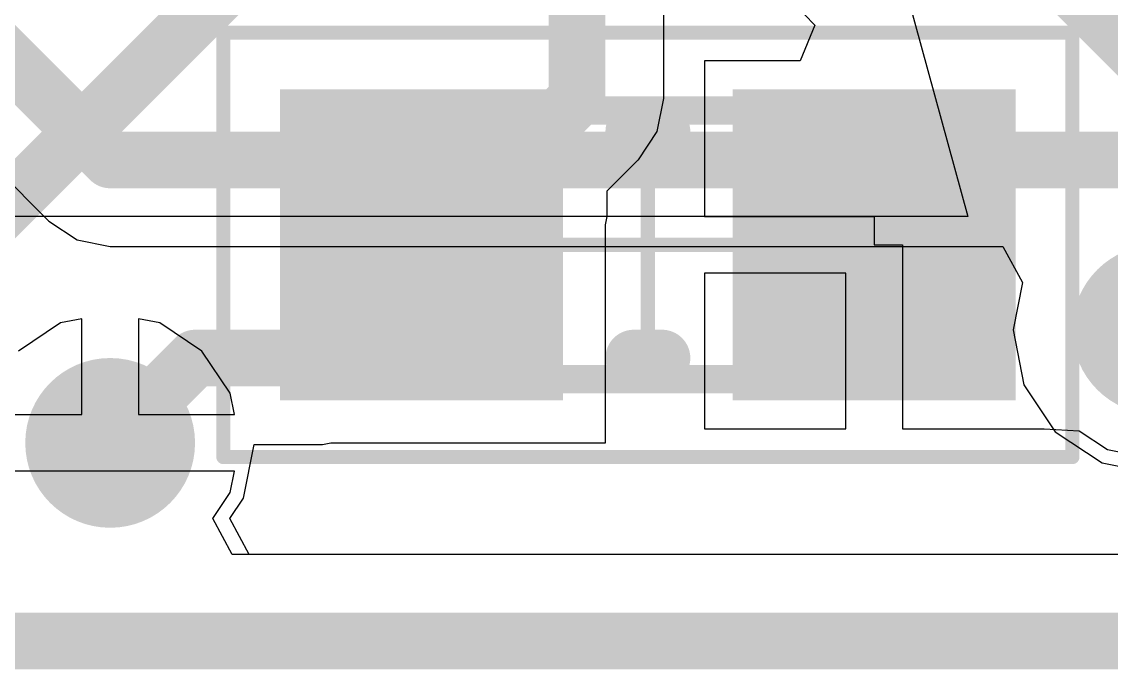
# Model space of a CAD drawing. Header units: inches. Extents: x -0.1 to 84.5, y -0.1 to 23.7.
# Drawn here: x 26.588 to 30.437, y -0.1 to 2.189 of the extents above; entities that cross this region are included whole.
import ezdxf

# ---------------------------------------------------------------- set-up
doc = ezdxf.new("R2010")
doc.units = ezdxf.units.IN
for name, color, linetype in [('Bottom 3D Body', 56, 'Continuous'), ('Bottom Courtyard', 56, 'Continuous'), ('Bottom Layer', 5, 'Continuous'), ('Bottom Overlay', 54, 'Continuous'), ('Bottom Paste', 16, 'Continuous'), ('Bottom Solder', 6, 'Continuous'), ('Keep-Out Layer', 6, 'Continuous'), ('Top Layer', 1, 'Continuous'), ('Top Overlay', 2, 'Continuous'), ('Via Holes', 16, 'Continuous')]:
    doc.layers.add(name, color=color, linetype=linetype)

# ---------------------------------------------------------------- blocks, each defined once
blk = doc.blocks.new('CAPC0603_1608_55_N_B_104')
at = {"layer": 'Bottom Layer'}
for points in [[(-0.34999549, 0.49999011), (-0.34999549, -0.50001043), (-1.24999623, -0.50001043), (-1.24999623, 0.49999011)], [(1.25000131, 0.49999011), (1.25000131, -0.50001043), (0.35000057, -0.50001043), (0.35000057, 0.49999011)]]:
    blk.add_hatch(color=5, dxfattribs=at).paths.add_polyline_path(points)
at = {"layer": 'Bottom Paste'}
for points in [[(-0.34999549, 0.49999011), (-0.34999549, -0.50001043), (-1.24999623, -0.50001043), (-1.24999623, 0.49999011)], [(1.25000131, 0.49999011), (1.25000131, -0.50001043), (0.35000057, -0.50001043), (0.35000057, 0.49999011)]]:
    blk.add_hatch(color=16, dxfattribs=at).paths.add_polyline_path(points)
at = {"layer": 'Bottom Solder'}
for points in [[(-0.29999559, 0.5499900099999999), (-0.29999559, -0.55001033), (-1.29999613, -0.55001033), (-1.29999613, 0.5499900099999999)], [(1.30000121, 0.5499900099999999), (1.30000121, -0.55001033), (0.30000067, -0.55001033), (0.30000067, 0.5499900099999999)]]:
    blk.add_hatch(color=6, dxfattribs=at).paths.add_polyline_path(points)
at = {"layer": 'Bottom 3D Body'}
for points in [[(-0.8749766599999999, 0.4750206399999999, 0.0999998, 0.0999998, 0), (-0.8749766599999999, -0.4749901599999999, 0.0999998, 0.0999998, 0)], [(0.8749817400000001, 0.4750206399999999, 0.0999998, 0.0999998, 0), (-0.8749766599999999, 0.4750206399999999, 0.0999998, 0.0999998, 0)], [(0.8749817400000001, 0.4750206399999999, 0.0999998, 0.0999998, 0), (0.8749817400000001, -0.4749901599999999, 0.0999998, 0.0999998, 0)], [(0.8749817400000001, -0.4749901599999999, 0.0999998, 0.0999998, 0), (-0.8749766599999999, -0.4749901599999999, 0.0999998, 0.0999998, 0)]]:
    blk.add_lwpolyline(points, format="xyseb", dxfattribs=at)
for points in [[(-0.89997534, 0.4750206399999999, 0.0499999, 0.0499999, 1), (-0.8499779799999999, 0.4750206399999999, 0.0499999, 0.0499999, 1)], [(-0.89997534, 0.4750206399999999, 0.0499999, 0.0499999, 1), (-0.8499779799999999, 0.4750206399999999, 0.0499999, 0.0499999, 1)], [(0.8499830599999999, 0.4750206399999999, 0.0499999, 0.0499999, 1), (0.8999804199999999, 0.4750206399999999, 0.0499999, 0.0499999, 1)], [(0.8499830599999999, 0.4750206399999999, 0.0499999, 0.0499999, 1), (0.8999804199999999, 0.4750206399999999, 0.0499999, 0.0499999, 1)], [(-0.89997534, -0.4749901599999999, 0.0499999, 0.0499999, 1), (-0.8499779799999999, -0.4749901599999999, 0.0499999, 0.0499999, 1)], [(-0.89997534, -0.4749901599999999, 0.0499999, 0.0499999, 1), (-0.8499779799999999, -0.4749901599999999, 0.0499999, 0.0499999, 1)], [(0.8499830599999999, -0.4749901599999999, 0.0499999, 0.0499999, 1), (0.8999804199999999, -0.4749901599999999, 0.0499999, 0.0499999, 1)], [(0.8499830599999999, -0.4749901599999999, 0.0499999, 0.0499999, 1), (0.8999804199999999, -0.4749901599999999, 0.0499999, 0.0499999, 1)]]:
    blk.add_lwpolyline(points, format="xyseb", close=True, dxfattribs=at)
at = {"layer": 'Bottom Courtyard'}
for points in [[(1.50002494, 0.75000104, 0.0499999, 0.0499999, 0), (-1.50001986, 0.75000104, 0.0499999, 0.0499999, 0)], [(-1.50001986, 0.75000104, 0.0499999, 0.0499999, 0), (-1.50001986, -0.75002136, 0.0499999, 0.0499999, 0)], [(1.50002494, 0.75000104, 0.0499999, 0.0499999, 0), (1.50002494, -0.75002136, 0.0499999, 0.0499999, 0)], [(2.54e-06, 0.4750206399999999, 0.0499999, 0.0499999, 0), (2.54e-06, -0.4749901599999999, 0.0499999, 0.0499999, 0)], [(0.47498254, -1.016e-05, 0.0499999, 0.0499999, 0), (-0.4749774599999999, -1.016e-05, 0.0499999, 0.0499999, 0)], [(1.50002494, -0.75002136, 0.0499999, 0.0499999, 0), (-1.50001986, -0.75002136, 0.0499999, 0.0499999, 0)]]:
    blk.add_lwpolyline(points, format="xyseb", dxfattribs=at)
for points in [[(-1.5125192, 0.75000104, 0.02499868, 0.02499868, 1), (-1.48752052, 0.75000104, 0.02499868, 0.02499868, 1)], [(-1.5125192, 0.75000104, 0.02499868, 0.02499868, 1), (-1.48752052, 0.75000104, 0.02499868, 0.02499868, 1)], [(1.4875256, 0.75000104, 0.02499868, 0.02499868, 1), (1.51252428, 0.75000104, 0.02499868, 0.02499868, 1)], [(1.4875256, 0.75000104, 0.02499868, 0.02499868, 1), (1.51252428, 0.75000104, 0.02499868, 0.02499868, 1)], [(-0.0124968, 0.4750206399999999, 0.02499868, 0.02499868, 1), (0.01250188, 0.4750206399999999, 0.02499868, 0.02499868, 1)], [(-0.4874768, -1.016e-05, 0.02499868, 0.02499868, 1), (-0.46247812, -1.016e-05, 0.02499868, 0.02499868, 1)], [(0.4624831999999999, -1.016e-05, 0.02499868, 0.02499868, 1), (0.48748188, -1.016e-05, 0.02499868, 0.02499868, 1)], [(-0.0124968, -0.4749901599999999, 0.02499868, 0.02499868, 1), (0.01250188, -0.4749901599999999, 0.02499868, 0.02499868, 1)], [(-1.5125192, -0.75002136, 0.02499868, 0.02499868, 1), (-1.48752052, -0.75002136, 0.02499868, 0.02499868, 1)], [(-1.5125192, -0.75002136, 0.02499868, 0.02499868, 1), (-1.48752052, -0.75002136, 0.02499868, 0.02499868, 1)], [(1.4875256, -0.75002136, 0.02499868, 0.02499868, 1), (1.51252428, -0.75002136, 0.02499868, 0.02499868, 1)], [(1.4875256, -0.75002136, 0.02499868, 0.02499868, 1), (1.51252428, -0.75002136, 0.02499868, 0.02499868, 1)]]:
    blk.add_lwpolyline(points, format="xyseb", close=True, dxfattribs=at)
at = {"layer": 'Bottom Overlay'}
for points in [[(0.04998974, 0.39998904, 0.1999996, 0.1999996, 0), (-0.04998465999999999, 0.39998904, 0.1999996, 0.1999996, 0)], [(0.04998974, -0.40000936, 0.1999996, 0.1999996, 0), (-0.04998465999999999, -0.40000936, 0.1999996, 0.1999996, 0)]]:
    blk.add_lwpolyline(points, format="xyseb", dxfattribs=at)
for points in [[(-0.09998455999999999, 0.39998904, 0.0999998, 0.0999998, 1), (1.524e-05, 0.39998904, 0.0999998, 0.0999998, 1)], [(-1.016e-05, 0.39998904, 0.0999998, 0.0999998, 1), (0.09998964, 0.39998904, 0.0999998, 0.0999998, 1)], [(-0.09998455999999999, -0.40000936, 0.0999998, 0.0999998, 1), (1.524e-05, -0.40000936, 0.0999998, 0.0999998, 1)], [(-1.016e-05, -0.40000936, 0.0999998, 0.0999998, 1), (0.09998964, -0.40000936, 0.0999998, 0.0999998, 1)]]:
    blk.add_lwpolyline(points, format="xyseb", close=True, dxfattribs=at)

msp = doc.modelspace()

# ---------------------------------------------------------------- hatches: boundary and pattern name
at = {"layer": 'Bottom Layer'}
h = msp.add_hatch(color=5, dxfattribs=at)
edge = h.paths.add_edge_path()
edge.add_arc((30.59999976, 1.10000034), 0.2999994, 0, 360)
h = msp.add_hatch(color=5, dxfattribs=at)
edge = h.paths.add_edge_path()
edge.add_arc((26.89999954, 0.7000011399999999), 0.2999994, 0, 360)
at = {"layer": 'Top Layer'}
h = msp.add_hatch(color=1, dxfattribs=at)
edge = h.paths.add_edge_path()
edge.add_arc((30.59999976, 1.10000034), 0.2999994, 0, 360)
h = msp.add_hatch(color=1, dxfattribs=at)
edge = h.paths.add_edge_path()
edge.add_arc((26.89999954, 0.7000011399999999), 0.2999994, 0, 360)
at = {"layer": 'Via Holes'}
h = msp.add_hatch(color=7, dxfattribs=at)
edge = h.paths.add_edge_path()
edge.add_arc((26.89999954, 0.7000011399999999), 0.1499997, 0, 360)

# ---------------------------------------------------------------- linework, layer by layer
at = {"layer": 'Bottom Layer'}
for p, q in [((28.85587574, 1.91718184), (28.85587574, 2.26765612)), ((29.35284198, 2.21457774), (29.39041112, 2.1770086)), ((29.39041112, 2.1770086), (29.33780518, 2.0500086)), ((29.33780518, 2.0500086), (28.99999788, 2.0500086)), ((28.99999788, 2.0500086), (28.99999788, 1.50001224)), ((28.83259156, 1.80011578), (28.85587828, 1.91716914)), ((28.85587828, 1.91716914), (28.85587574, 1.91718184)), ((28.7662874, 1.70088052), (28.83259156, 1.80011578)), ((28.65587614, 1.59046926), (28.76627978, 1.70087544)), ((28.76627978, 1.70087544), (28.7662874, 1.70088052)), ((28.65587614, 1.49999954), (28.65587614, 1.59046926)), ((28.64999858, 1.47045172), (28.65587614, 1.49999954)), ((28.64999858, 0.7000113), (28.64999858, 1.47045172)), ((28.99999788, 1.50001224), (29.59999414, 1.50001224)), ((29.59999414, 1.50001224), (29.59999414, 1.40001244)), ((29.59999414, 1.40001244), (29.69999394, 1.40001244)), ((29.69999394, 1.40001244), (29.69999394, 0.7500111999999999)), ((29.49999434, 1.30001264), (28.99999788, 1.30001264)), ((28.99999788, 1.30001264), (28.99999788, 0.7500111999999999)), ((29.49999434, 0.7500111999999999), (29.49999434, 1.30001264)), ((28.99999788, 0.7500111999999999), (29.49999434, 0.7500111999999999)), ((29.69999394, 0.7500111999999999), (30.1999904, 0.7500111999999999)), ((30.1999904, 0.7500111999999999), (30.19999547999999, 0.75000612)), ((30.19999547999999, 0.75000612), (30.19999547999999, 0.75000866)), ((30.19999547999999, 0.75000866), (30.32414052, 0.7431151)), ((30.32414052, 0.7431151), (30.42441972, 0.6761098999999999)), ((27.3709892, 0.50491136), (27.40862692, 0.6941312)), ((27.40862692, 0.6941312), (27.64998534, 0.6941312)), ((27.64998534, 0.6941312), (27.64999804, 0.69412866)), ((27.64999804, 0.69412866), (27.67956872, 0.7000113)), ((27.67956872, 0.7000113), (28.64999858, 0.7000113)), ((30.42441972, 0.6761098999999999), (30.49999996, 0.66107564)), ((27.32285874, 0.43287696), (27.3709892, 0.50491136)), ((27.39074024, 0.30587696), (27.32285874, 0.43287696)), ((31.69561098, 0.30587696), (27.39074024, 0.30587696))]:
    msp.add_line(p, q, dxfattribs=at)
for points in [[(28.54999878, 1.91716914, 0.1999996, 0.1999996, 0), (28.54999878, 3.17500254, 0.1999996, 0.1999996, 0)], [(25.4999998, 0.499999, 0.1999996, 0.1999996, 0), (27.30000128, 2.30000048, 0.1999996, 0.1999996, 0)], [(30.3000029, 2.29999794, 0.1999996, 0.1999996, 0), (32.10000184, 0.499999, 0.1999996, 0.1999996, 0)], [(28.43284128, 1.80001164, 0.1999996, 0.1999996, 0), (28.54999878, 1.91716914, 0.1999996, 0.1999996, 0)], [(28.34999918, 1.8000091, 0.1999996, 0.1999996, 0), (28.35000172, 1.80001164, 0.1999996, 0.1999996, 0)], [(28.34999918, 1.49999954, 0.1999996, 0.1999996, 0), (28.34999918, 1.8000091, 0.1999996, 0.1999996, 0)], [(28.35000172, 1.80001164, 0.1999996, 0.1999996, 0), (28.43284128, 1.80001164, 0.1999996, 0.1999996, 0)], [(27.99999988, 1.35001, 0.1999996, 0.1999996, 0), (27.99999988, 1.4000099, 0.1999996, 0.1999996, 0)], [(27.64999804, 1.00000816, 0.1999996, 0.1999996, 0), (27.99999988, 1.35001, 0.1999996, 0.1999996, 0)], [(26.89999954, 0.7000011399999999, 0.1999996, 0.1999996, 0), (27.20000656, 1.00000816, 0.1999996, 0.1999996, 0)], [(27.20000656, 1.00000816, 0.1999996, 0.1999996, 0), (27.64999804, 1.00000816, 0.1999996, 0.1999996, 0)]]:
    msp.add_lwpolyline(points, format="xyseb", dxfattribs=at)
for points in [[(28.49999888, 1.91716914, 0.0999998, 0.0999998, 1), (28.59999868, 1.91716914, 0.0999998, 0.0999998, 1)], [(28.49999888, 1.91716914, 0.0999998, 0.0999998, 1), (28.59999868, 1.91716914, 0.0999998, 0.0999998, 1)], [(28.29999928, 1.8000091, 0.0999998, 0.0999998, 1), (28.39999908, 1.8000091, 0.0999998, 0.0999998, 1)], [(28.29999928, 1.8000091, 0.0999998, 0.0999998, 1), (28.39999908, 1.8000091, 0.0999998, 0.0999998, 1)], [(28.30000182, 1.80001164, 0.0999998, 0.0999998, 1), (28.40000161999999, 1.80001164, 0.0999998, 0.0999998, 1)], [(28.30000182, 1.80001164, 0.0999998, 0.0999998, 1), (28.40000161999999, 1.80001164, 0.0999998, 0.0999998, 1)], [(28.38284138, 1.80001164, 0.0999998, 0.0999998, 1), (28.48284118, 1.80001164, 0.0999998, 0.0999998, 1)], [(28.38284138, 1.80001164, 0.0999998, 0.0999998, 1), (28.48284118, 1.80001164, 0.0999998, 0.0999998, 1)], [(28.29999928, 1.49999954, 0.0999998, 0.0999998, 1), (28.39999908, 1.49999954, 0.0999998, 0.0999998, 1)], [(27.94999998, 1.4000099, 0.0999998, 0.0999998, 1), (28.04999978, 1.4000099, 0.0999998, 0.0999998, 1)], [(27.94999998, 1.35001, 0.0999998, 0.0999998, 1), (28.04999978, 1.35001, 0.0999998, 0.0999998, 1)], [(27.94999998, 1.35001, 0.0999998, 0.0999998, 1), (28.04999978, 1.35001, 0.0999998, 0.0999998, 1)], [(27.15000666, 1.00000816, 0.0999998, 0.0999998, 1), (27.25000646, 1.00000816, 0.0999998, 0.0999998, 1)], [(27.15000666, 1.00000816, 0.0999998, 0.0999998, 1), (27.25000646, 1.00000816, 0.0999998, 0.0999998, 1)], [(27.59999814, 1.00000816, 0.0999998, 0.0999998, 1), (27.69999794, 1.00000816, 0.0999998, 0.0999998, 1)], [(27.59999814, 1.00000816, 0.0999998, 0.0999998, 1), (27.69999794, 1.00000816, 0.0999998, 0.0999998, 1)], [(26.84999964, 0.7000011399999999, 0.0999998, 0.0999998, 1), (26.94999944, 0.7000011399999999, 0.0999998, 0.0999998, 1)]]:
    msp.add_lwpolyline(points, format="xyseb", close=True, dxfattribs=at)
at = {"layer": 'Keep-Out Layer'}
msp.add_lwpolyline([(0, 0, 0.1999996, 0.1999996, 0), (84.37869586, 0, 0.1999996, 0.1999996, 0)], format="xyseb", dxfattribs=at)
at = {"layer": 'Top Layer'}
for p, q in [((26.01271404, 2.1547074), (26.68370584, 1.48371814)), ((26.68370584, 1.48371814), (26.68371092, 1.48371052)), ((26.68371092, 1.48371052), (26.78294618, 1.41740636)), ((26.78294618, 1.41740636), (26.89999954, 1.39411964)), ((26.89999954, 1.39411964), (26.90001224, 1.39412218)), ((26.90001224, 1.39412218), (30.05406486, 1.39412218)), ((30.05406486, 1.39412218), (30.1234475, 1.26711964)), ((30.1234475, 1.26711964), (30.09020397999999, 1.10000034)), ((26.7244195, 1.12389158), (26.57556788, 1.0244328)), ((26.79999974, 1.13892584), (26.7244195, 1.12389158)), ((26.79999974, 0.8000009399999999), (26.79999974, 1.13892584)), ((27.07557958, 1.12389158), (26.99999934, 1.13892584)), ((26.99999934, 1.13892584), (26.99999934, 0.8000009399999999)), ((27.2244312, 1.0244328), (27.07557958, 1.12389158)), ((30.09020397999999, 1.10000034), (30.1290101, 0.90491056)), ((27.32388998, 0.87558118), (27.2244312, 1.0244328)), ((30.1290101, 0.90491056), (30.23952042, 0.7395209999999999)), ((27.33892424, 0.8000009399999999), (27.32388998, 0.87558118)), ((26.46107484, 0.8000009399999999), (26.79999974, 0.8000009399999999)), ((26.99999934, 0.8000009399999999), (27.33892424, 0.8000009399999999)), ((30.23952042, 0.7395209999999999), (30.40490998, 0.6290106799999999)), ((30.40490998, 0.6290106799999999), (30.59999976, 0.59020456)), ((27.33892424, 0.6000013399999999), (26.46107484, 0.6000013399999999)), ((27.32388998, 0.5244211), (27.33892424, 0.6000013399999999)), ((27.26272424, 0.43287696), (27.32388998, 0.5244211)), ((27.33060828, 0.30587696), (27.26272424, 0.43287696)), ((83.76554239999999, 0.30587696), (27.33060828, 0.30587696))]:
    msp.add_line(p, q, dxfattribs=at)
for points in [[(26.22900266, 2.37099602, 0.1999996, 0.1999996, 0), (26.89999954, 1.69999914, 0.1999996, 0.1999996, 0)], [(26.89999954, 1.69999914, 0.1999996, 0.1999996, 0), (33.70000118, 1.69999914, 0.1999996, 0.1999996, 0)]]:
    msp.add_lwpolyline(points, format="xyseb", dxfattribs=at)
msp.add_lwpolyline([(26.84999964, 1.69999914, 0.0999998, 0.0999998, 1), (26.94999944, 1.69999914, 0.0999998, 0.0999998, 1)], format="xyseb", close=True, dxfattribs=at)
msp.add_lwpolyline([(26.84999964, 1.69999914, 0.0999998, 0.0999998, 1), (26.94999944, 1.69999914, 0.0999998, 0.0999998, 1)], format="xyseb", close=True, dxfattribs=at)
at = {"layer": 'Top Overlay'}
for p, q in [((24.53143176, 21.1578698), (29.9311314, 1.49999954)), ((29.9311314, 1.49999954), (23.64230222, 1.5000097))]:
    msp.add_line(p, q, dxfattribs=at)

# ---------------------------------------------------------------- block references
at = {"rotation": 180}
msp.add_blockref('CAPC0603_1608_55_N_B_104', (28.80000082, 1.39999974), dxfattribs=at)

doc.saveas('drawing.dxf')
